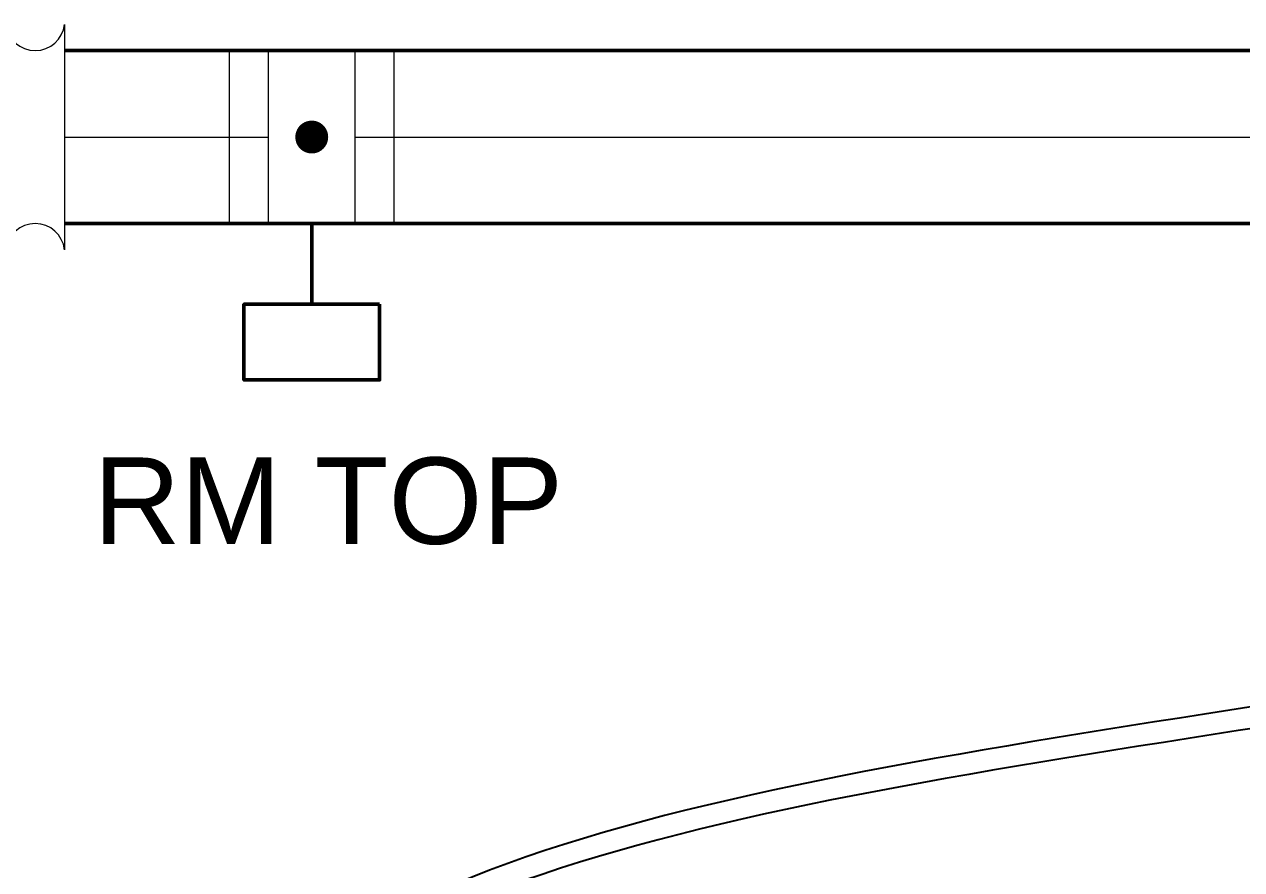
# Model space of a CAD drawing. Header units: metres. Extents: x -101133.8 to -101066.7, y -24899.3 to -24824.7.
# Drawn here: x -101110.213 to -101108.805, y -24852.683 to -24851.705 of the extents above; entities that cross this region are included whole.
import ezdxf

# ---------------------------------------------------------------- set-up
doc = ezdxf.new("R2010")
doc.units = ezdxf.units.M
doc.header["$LTSCALE"] = 0.2
doc.linetypes.add('AXES', pattern=[50.8, 31.75, -6.35, 6.35, -6.35])
doc.linetypes.add('CACHE', pattern=[9.525, 6.35, -3.175])
for name, color, linetype in [('CMT-CVC-CTA1-REPRISE', 11, 'Continuous'), ('CMT-CVC-CTA1-SOUFFLAGE', 4, 'Continuous'), ('CMT-VRV1', 5, 'Continuous')]:
    doc.layers.add(name, color=color, linetype=linetype)
doc.styles.add('Arial', font='arial.ttf')

msp = doc.modelspace()

# ---------------------------------------------------------------- linework, layer by layer
at = {"layer": 'CMT-CVC-CTA1-REPRISE', "lineweight": 50}
for p, q in [((-101110.1668, -24851.7354), (-101109.9308, -24851.7354)), ((-101109.8308, -24851.7354), (-101106.9504, -24851.7354)), ((-101110.1668, -24851.9354), (-101109.9308, -24851.9354)), ((-101109.8308, -24851.9354), (-101106.9504, -24851.9354))]:
    msp.add_line(p, q, dxfattribs=at)
at = {"layer": 'CMT-CVC-CTA1-REPRISE', "color": 8, "linetype": 'CACHE', "lineweight": 20}
for p, q in [((-101109.9758, -24851.9354), (-101109.9758, -24851.7354)), ((-101109.7858, -24851.7354), (-101109.7858, -24851.9354))]:
    msp.add_line(p, q, dxfattribs=at)
at = {"layer": 'CMT-CVC-CTA1-REPRISE', "color": 7, "lineweight": 50}
for p, q in [((-101109.9308, -24851.7354), (-101109.8308, -24851.7354)), ((-101109.9308, -24851.9354), (-101109.8308, -24851.9354))]:
    msp.add_line(p, q, dxfattribs=at)
at = {"layer": 'CMT-CVC-CTA1-REPRISE', "color": 8, "lineweight": 20}
for p, q in [((-101109.9308, -24851.9354), (-101109.9308, -24851.7354)), ((-101109.8308, -24851.7354), (-101109.8308, -24851.9354))]:
    msp.add_line(p, q, dxfattribs=at)
at = {"layer": 'CMT-CVC-CTA1-REPRISE', "color": 8, "linetype": 'AXES', "lineweight": 20}
for p, q in [((-101110.1668, -24851.8354), (-101109.9308, -24851.8354)), ((-101109.8308, -24851.8354), (-101106.9504, -24851.8354))]:
    msp.add_line(p, q, dxfattribs=at)
at = {"layer": 'CMT-CVC-CTA1-REPRISE', "color": 8, "linetype": 'Continuous', "lineweight": 20}
msp.add_lwpolyline([(-101110.2342, -24851.9657), (-101110.2342, -24851.705, 0.901094), (-101110.1668, -24851.705), (-101110.1668, -24851.9657, 0.901094), (-101110.2342, -24851.9657), (-101110.2342, -24851.9657)], format="xyb", dxfattribs=at)
at = {"layer": 'CMT-CVC-CTA1-REPRISE', "color": 7, "lineweight": 35}
msp.add_lwpolyline([(-101109.8136, -24851.7682, 0, 0, 0), (-101109.8875, -24851.8421, 0.019, 0.019, 1), (-101109.8741, -24851.8286, 0.019, 0.019, 1), (-101109.8875, -24851.8421, 0, 0, 0), (-101109.948, -24851.9025, 0, 0, 0)], format="xyseb", dxfattribs=at)
at = {"layer": 'CMT-CVC-CTA1-SOUFFLAGE', "color": 7, "lineweight": 50}
msp.add_line((-101109.8808, -24851.9354), (-101109.8808, -24852.0288), dxfattribs=at)
msp.add_lwpolyline([(-101109.8023, -24852.0288), (-101109.9593, -24852.0288), (-101109.9593, -24852.1163), (-101109.8023, -24852.1163)], close=True, dxfattribs=at)
at = {"layer": 'CMT-VRV1', "linetype": 'Continuous'}
for points in [[(-101106.8743, -24851.9789), (-101106.8743, -24852.2069), (-101106.8896, -24852.2167), (-101108.9424, -24852.5063), (-101110.0507, -24852.7035), (-101110.0447, -24853.0981)], [(-101106.8493, -24851.9789), (-101106.8493, -24852.2206), (-101106.8808, -24852.2407), (-101108.9385, -24852.531), (-101110.0253, -24852.7244), (-101110.0197, -24853.0977)]]:
    msp.add_open_spline(points, degree=3, dxfattribs=at)

# ---------------------------------------------------------------- texts
at = {"layer": 'CMT-CVC-CTA1-SOUFFLAGE', "color": 7, "lineweight": 50, "insert": (-101110.1334, -24852.2567), "char_height": 0.1, "attachment_point": 4, "style": 'Arial'}
msp.add_mtext('RM TOP', dxfattribs=at)

doc.saveas('drawing.dxf')
